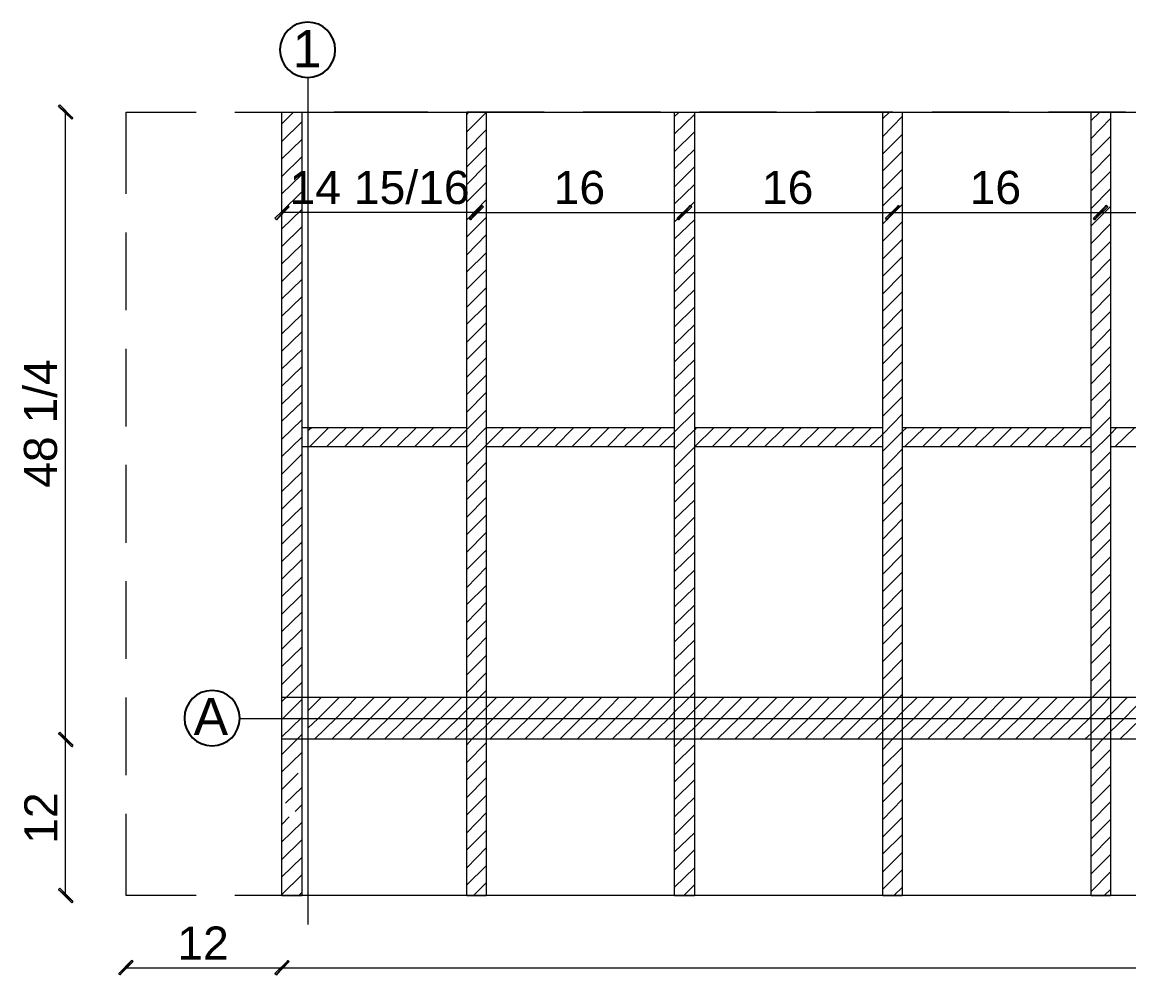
# Model space of a CAD drawing. Header units: millimetres. Extents: x 2124 to 4027, y 208 to 1400.
# Drawn here: x 3163.1 to 3248.3, y 275.1 to 348.5 of the extents above; entities that cross this region are included whole.
import ezdxf

# ---------------------------------------------------------------- set-up
doc = ezdxf.new("R2010")
doc.units = ezdxf.units.MM
for name, color, linetype, lineweight in [('Drawing & Figure_Pen_No__1', 7, 'Continuous', 13), ('Drawing & Figure_Pen_No__142', 8, 'Continuous', 13), ('Drawing & Figure_Pen_No__41', 7, 'Continuous', 25)]:
    doc.layers.add(name, color=color, linetype=linetype, lineweight=lineweight)
doc.layers.add('Drawing & Figure_Pen_No__161', color=7, linetype='Continuous', lineweight=13, true_color=0x6a6a6a)
doc.styles.add('GENERATED_STYLE_1', font='arial.ttf')
doc.styles.add('GENERATED_STYLE_3', font='ARIALUNI.TTF')

msp = doc.modelspace()

# ---------------------------------------------------------------- hatches: boundary and pattern name
at = {"layer": 'Drawing & Figure_Pen_No__1', "linetype": 'Continuous', "lineweight": 0, "true_color": 0x000000}
for points in [[(3167.00771, 341.10118), (3166.03031, 342.11767), (3165.91303, 342.00038)], [(3166.92952, 341.02298), (3167.00771, 341.10118), (3165.91303, 342.00038)], [(3183.58438, 334.37668), (3182.56788, 333.39928), (3182.68517, 333.28199)], [(3183.66257, 334.25939), (3183.58438, 334.37668), (3182.68517, 333.28199)], [(3197.54162, 333.39928), (3197.61981, 333.28199), (3198.51901, 334.37668)], [(3198.51901, 334.37668), (3197.54162, 333.39928), (3197.61981, 333.28199)], [(3197.61981, 333.28199), (3198.6363, 334.25939), (3198.51901, 334.37668)], [(3198.6363, 334.25939), (3198.51901, 334.37668), (3197.61981, 333.28199)], [(3213.53184, 333.39928), (3213.64913, 333.28199), (3214.54834, 334.37668)], [(3214.54834, 334.37668), (3213.53184, 333.39928), (3213.64913, 333.28199)], [(3213.64913, 333.28199), (3214.66562, 334.25939), (3214.54834, 334.37668)], [(3214.66562, 334.25939), (3214.54834, 334.37668), (3213.64913, 333.28199)], [(3229.56116, 333.39928), (3229.67845, 333.28199), (3230.57766, 334.37668)], [(3230.57766, 334.37668), (3229.56116, 333.39928), (3229.67845, 333.28199)], [(3229.67845, 333.28199), (3230.65585, 334.25939), (3230.57766, 334.37668)], [(3230.65585, 334.25939), (3230.57766, 334.37668), (3229.67845, 333.28199)], [(3245.59049, 333.39928), (3245.66868, 333.28199), (3246.56788, 334.37668)], [(3246.56788, 334.37668), (3245.59049, 333.39928), (3245.66868, 333.28199)], [(3245.66868, 333.28199), (3246.68517, 334.25939), (3246.56788, 334.37668)], [(3246.68517, 334.25939), (3246.56788, 334.37668), (3245.66868, 333.28199)], [(3167.00771, 292.81773), (3166.03031, 293.83422), (3165.91303, 293.71694)], [(3166.03031, 293.83422), (3165.91303, 293.71694), (3167.00771, 292.81773)], [(3166.92952, 292.70044), (3167.00771, 292.81773), (3165.91303, 293.71694)], [(3165.91303, 293.71694), (3166.92952, 292.70044), (3167.00771, 292.81773)], [(3166.03031, 281.83178), (3165.91303, 281.71449), (3167.00771, 280.81529)], [(3165.91303, 281.71449), (3166.92952, 280.698), (3167.00771, 280.81529)], [(3171.54284, 276.24107), (3170.56544, 275.26367), (3170.64363, 275.14638)], [(3171.66012, 276.16287), (3171.54284, 276.24107), (3170.64363, 275.14638)], [(3182.56788, 275.26367), (3182.68517, 275.14638), (3183.58438, 276.24107)], [(3183.58438, 276.24107), (3182.56788, 275.26367), (3182.68517, 275.14638)], [(3182.68517, 275.14638), (3183.66257, 276.16287), (3183.58438, 276.24107)], [(3183.66257, 276.16287), (3183.58438, 276.24107), (3182.68517, 275.14638)]]:
    msp.add_hatch(color=18, dxfattribs=at).paths.add_polyline_path(points)

# ---------------------------------------------------------------- linework, layer by layer
at = {"layer": 'Drawing & Figure_Pen_No__1', "color": 7, "linetype": 'Continuous', "lineweight": 13}
for points in [[(3185.10912, 344.22885), (3185.10912, 279.01687)], [(3166.46037, 293.28688), (3166.46037, 341.57033)], [(3183.11523, 281.24534), (3183.11523, 341.57033), (3184.63997, 341.57033), (3184.63997, 281.24534)], [(3197.34614, 281.24534), (3197.34614, 341.57033), (3198.83178, 341.57033), (3198.83178, 281.24534)], [(3213.33636, 281.24534), (3213.33636, 341.57033), (3214.8611, 341.57033), (3214.8611, 281.24534)], [(3229.36568, 281.24534), (3229.36568, 341.57033), (3230.85133, 341.57033), (3230.85133, 281.24534)], [(3245.39501, 281.24534), (3245.39501, 341.57033), (3246.88065, 341.57033), (3246.88065, 281.24534)], [(3198.08896, 333.82934), (3183.11523, 333.82934)], [(3198.08896, 333.82934), (3214.07918, 333.82934)], [(3214.07918, 333.82934), (3230.10851, 333.82934)], [(3230.10851, 333.82934), (3246.13783, 333.82934)], [(3246.13783, 333.82934), (3262.12805, 333.82934)], [(3184.63997, 317.29177), (3197.34614, 317.29177)], [(3198.83178, 317.29177), (3213.33636, 317.29177)], [(3214.8611, 317.29177), (3229.36568, 317.29177)], [(3230.85133, 317.29177), (3245.39501, 317.29177)], [(3246.88065, 317.29177), (3261.38523, 317.29177)], [(3197.34614, 315.80612), (3184.63997, 315.80612)], [(3213.33636, 315.80612), (3198.83178, 315.80612)], [(3229.36568, 315.80612), (3214.8611, 315.80612)], [(3245.39501, 315.80612), (3230.85133, 315.80612)], [(3261.38523, 315.80612), (3246.88065, 315.80612)], [(3183.11523, 309.78535), (3183.11523, 311.271)], [(3179.87027, 294.88981), (3326.16715, 294.88981)], [(3166.46037, 281.24534), (3166.46037, 293.28688)], [(3183.11523, 281.24534), (3183.11523, 293.28688)], [(3183.11523, 281.24534), (3184.63997, 281.24534)], [(3197.34614, 281.24534), (3198.83178, 281.24534)], [(3197.34614, 281.24534), (3198.83178, 281.24534)], [(3213.33636, 281.24534), (3214.8611, 281.24534)], [(3229.36568, 281.24534), (3230.85133, 281.24534)], [(3245.39501, 281.24534), (3246.88065, 281.24534)], [(3171.11278, 275.69372), (3183.11523, 275.69372)], [(3183.11523, 275.69372), (3325.03337, 275.69372)]]:
    msp.add_lwpolyline(points, dxfattribs=at)
for points in [[(3167.00771, 341.10118), (3165.91303, 342.00038), (3166.03031, 342.11767)], [(3166.92952, 341.02298), (3167.00771, 341.10118), (3165.91303, 342.00038)], [(3183.11523, 341.57033), (3325.03337, 341.57033), (3325.03337, 281.24534), (3183.11523, 281.24534)], [(3183.58438, 334.37668), (3182.68517, 333.28199), (3182.56788, 333.39928)], [(3183.66257, 334.25939), (3183.58438, 334.37668), (3182.68517, 333.28199)], [(3197.54162, 333.39928), (3197.61981, 333.28199), (3198.51901, 334.37668)], [(3198.51901, 334.37668), (3197.61981, 333.28199), (3197.54162, 333.39928)], [(3197.61981, 333.28199), (3198.51901, 334.37668), (3198.6363, 334.25939)], [(3198.6363, 334.25939), (3198.51901, 334.37668), (3197.61981, 333.28199)], [(3213.53184, 333.39928), (3213.64913, 333.28199), (3214.54834, 334.37668)], [(3214.54834, 334.37668), (3213.64913, 333.28199), (3213.53184, 333.39928)], [(3213.64913, 333.28199), (3214.54834, 334.37668), (3214.66562, 334.25939)], [(3214.66562, 334.25939), (3214.54834, 334.37668), (3213.64913, 333.28199)], [(3229.56116, 333.39928), (3229.67845, 333.28199), (3230.57766, 334.37668)], [(3230.57766, 334.37668), (3229.67845, 333.28199), (3229.56116, 333.39928)], [(3229.67845, 333.28199), (3230.57766, 334.37668), (3230.65585, 334.25939)], [(3230.65585, 334.25939), (3230.57766, 334.37668), (3229.67845, 333.28199)], [(3245.59049, 333.39928), (3245.66868, 333.28199), (3246.56788, 334.37668)], [(3246.56788, 334.37668), (3245.66868, 333.28199), (3245.59049, 333.39928)], [(3245.66868, 333.28199), (3246.56788, 334.37668), (3246.68517, 334.25939)], [(3246.68517, 334.25939), (3246.56788, 334.37668), (3245.66868, 333.28199)], [(3183.11523, 296.53184), (3325.03337, 296.53184), (3325.03337, 293.28688), (3183.11523, 293.28688)], [(3167.00771, 292.81773), (3165.91303, 293.71694), (3166.03031, 293.83422)], [(3166.03031, 293.83422), (3165.91303, 293.71694), (3167.00771, 292.81773)], [(3166.92952, 292.70044), (3167.00771, 292.81773), (3165.91303, 293.71694)], [(3165.91303, 293.71694), (3167.00771, 292.81773), (3166.92952, 292.70044)], [(3166.03031, 281.83178), (3165.91303, 281.71449), (3167.00771, 280.81529)], [(3165.91303, 281.71449), (3167.00771, 280.81529), (3166.92952, 280.698)], [(3171.54284, 276.24107), (3170.64363, 275.14638), (3170.56544, 275.26367)], [(3171.66012, 276.16287), (3171.54284, 276.24107), (3170.64363, 275.14638)], [(3182.56788, 275.26367), (3182.68517, 275.14638), (3183.58438, 276.24107)], [(3183.58438, 276.24107), (3182.68517, 275.14638), (3182.56788, 275.26367)], [(3182.68517, 275.14638), (3183.58438, 276.24107), (3183.66257, 276.16287)], [(3183.66257, 276.16287), (3183.58438, 276.24107), (3182.68517, 275.14638)]]:
    msp.add_lwpolyline(points, close=True, dxfattribs=at)
at = {"layer": 'Drawing & Figure_Pen_No__142', "color": 8, "linetype": 'Continuous', "lineweight": 13}
for points in [[(3183.11523, 340.67112), (3184.01443, 341.57033)], [(3183.11523, 339.30276), (3184.63997, 340.8275)], [(3197.34614, 341.37485), (3197.50252, 341.57033)], [(3197.34614, 340.04559), (3198.83178, 341.53123)], [(3213.33636, 341.21846), (3213.68823, 341.57033)], [(3213.33636, 339.8892), (3214.8611, 341.37485)], [(3229.36568, 341.06208), (3229.87393, 341.57033)], [(3229.36568, 339.69372), (3230.85133, 341.21846)], [(3245.39501, 340.9057), (3246.05964, 341.57033)], [(3245.39501, 339.53734), (3246.88065, 341.06208)], [(3197.34614, 338.67723), (3198.83178, 340.20197)], [(3213.33636, 338.52085), (3214.8611, 340.04559)], [(3183.11523, 337.9735), (3184.63997, 339.45915)], [(3229.36568, 338.36446), (3230.85133, 339.85011)], [(3245.39501, 338.20808), (3246.88065, 339.69372)], [(3197.34614, 337.34797), (3198.83178, 338.83361)], [(3213.33636, 337.19158), (3214.8611, 338.67723)], [(3229.36568, 337.0352), (3230.85133, 338.52085)], [(3245.39501, 336.83972), (3246.88065, 338.36446)], [(3183.11523, 336.60515), (3184.63997, 338.12989)], [(3197.34614, 335.97961), (3198.83178, 337.50435)], [(3183.11523, 335.27589), (3184.63997, 336.76153)], [(3213.33636, 335.82323), (3214.8611, 337.34797)], [(3229.36568, 335.66684), (3230.85133, 337.15249)], [(3245.39501, 335.51046), (3246.88065, 336.99611)], [(3197.34614, 334.65035), (3198.83178, 336.136)], [(3213.33636, 334.49397), (3214.8611, 335.97961)], [(3229.36568, 334.33758), (3230.85133, 335.82323)], [(3245.39501, 334.1421), (3246.88065, 335.66684)], [(3183.11523, 333.90753), (3184.63997, 335.43227)], [(3197.34614, 333.28199), (3198.83178, 334.80673)], [(3183.11523, 332.57827), (3184.63997, 334.06391)], [(3213.33636, 333.12561), (3214.8611, 334.65035)], [(3229.36568, 332.96923), (3230.85133, 334.45487)], [(3245.39501, 332.81284), (3246.88065, 334.29849)], [(3197.34614, 331.95273), (3198.83178, 333.43838)], [(3213.33636, 331.79635), (3214.8611, 333.28199)], [(3229.36568, 331.63997), (3230.85133, 333.12561)], [(3183.11523, 331.20991), (3184.63997, 332.73465)], [(3245.39501, 331.44449), (3246.88065, 332.96923)], [(3197.34614, 330.58438), (3198.83178, 332.10912)], [(3213.33636, 330.42799), (3214.8611, 331.95273)], [(3229.36568, 330.27161), (3230.85133, 331.75725)], [(3245.39501, 330.11523), (3246.88065, 331.60087)], [(3183.11523, 329.88065), (3184.63997, 331.36629)], [(3197.34614, 329.25512), (3198.83178, 330.74076)], [(3213.33636, 329.09873), (3214.8611, 330.58438)], [(3183.11523, 328.51229), (3184.63997, 330.03703)], [(3229.36568, 328.94235), (3230.85133, 330.42799)], [(3245.39501, 328.74687), (3246.88065, 330.27161)], [(3197.34614, 327.92585), (3198.83178, 329.4115)], [(3213.33636, 327.73038), (3214.8611, 329.25512)], [(3229.36568, 327.57399), (3230.85133, 329.09873)], [(3245.39501, 327.41761), (3246.88065, 328.90325)], [(3183.11523, 327.18303), (3184.63997, 328.66868)], [(3197.34614, 326.5575), (3198.83178, 328.04314)], [(3183.11523, 325.85377), (3184.63997, 327.33942)], [(3213.33636, 326.40111), (3214.8611, 327.88676)], [(3229.36568, 326.24473), (3230.85133, 327.73038)], [(3245.39501, 326.04925), (3246.88065, 327.57399)], [(3197.34614, 325.22824), (3198.83178, 326.71388)], [(3213.33636, 325.03276), (3214.8611, 326.5575)], [(3229.36568, 324.87637), (3230.85133, 326.40111)], [(3183.11523, 324.48541), (3184.63997, 325.97106)], [(3245.39501, 324.71999), (3246.88065, 326.20563)], [(3183.11523, 323.15615), (3184.63997, 324.6418)], [(3197.34614, 323.85988), (3198.83178, 325.34552)], [(3213.33636, 323.7035), (3214.8611, 325.18914)], [(3229.36568, 323.54711), (3230.85133, 325.03276)], [(3245.39501, 323.35163), (3246.88065, 324.87637)], [(3197.34614, 322.53062), (3198.83178, 324.01626)], [(3213.33636, 322.33514), (3214.8611, 323.85988)], [(3183.11523, 321.7878), (3184.63997, 323.27344)], [(3229.36568, 322.17876), (3230.85133, 323.7035)], [(3245.39501, 322.02237), (3246.88065, 323.50802)], [(3197.34614, 321.16226), (3198.83178, 322.64791)], [(3213.33636, 321.00588), (3214.8611, 322.49152)], [(3229.36568, 320.8495), (3230.85133, 322.33514)], [(3245.39501, 320.65402), (3246.88065, 322.17876)], [(3183.11523, 320.45854), (3184.63997, 321.94418)], [(3197.34614, 319.833), (3198.83178, 321.31865)], [(3183.11523, 319.09018), (3184.63997, 320.57582)], [(3213.33636, 319.63752), (3214.8611, 321.16226)], [(3229.36568, 319.48114), (3230.85133, 321.00588)], [(3245.39501, 319.32476), (3246.88065, 320.8104)], [(3197.34614, 318.46465), (3198.83178, 319.98939)], [(3213.33636, 318.30826), (3214.8611, 319.79391)], [(3229.36568, 318.15188), (3230.85133, 319.63752)], [(3245.39501, 317.9564), (3246.88065, 319.48114)], [(3183.11523, 317.76092), (3184.63997, 319.24656)], [(3196.01688, 315.80612), (3197.34614, 317.13538), (3198.83178, 318.62103)], [(3183.11523, 316.39256), (3184.63997, 317.87821)], [(3213.33636, 316.9399), (3214.8611, 318.46465)], [(3230.85133, 318.30826), (3229.36568, 316.78352), (3228.34919, 315.80612)], [(3246.88065, 318.11278), (3245.39501, 316.62714), (3244.5349, 315.80612)], [(3185.10912, 317.05719), (3185.38279, 317.29177)], [(3185.2264, 315.80612), (3186.71205, 317.29177)], [(3186.55567, 315.80612), (3188.08041, 317.29177)], [(3187.92402, 315.80612), (3189.40967, 317.29177)], [(3189.25328, 315.80612), (3190.77802, 317.29177)], [(3190.62164, 315.80612), (3192.10728, 317.29177)], [(3191.9509, 315.80612), (3193.47564, 317.29177)], [(3193.31926, 315.80612), (3194.8049, 317.29177)], [(3194.64852, 315.80612), (3196.17326, 317.29177)], [(3197.34614, 315.76703), (3198.83178, 317.29177)], [(3197.34614, 314.43777), (3198.83178, 315.92341), (3200.20014, 317.29177)], [(3200.04375, 315.80612), (3201.5294, 317.29177)], [(3201.41211, 315.80612), (3202.89775, 317.29177)], [(3202.74137, 315.80612), (3204.22702, 317.29177)], [(3204.10973, 315.80612), (3205.59537, 317.29177)], [(3205.43899, 315.80612), (3206.92463, 317.29177)], [(3206.80735, 315.80612), (3208.29299, 317.29177)], [(3208.13661, 315.80612), (3209.62225, 317.29177)], [(3209.46587, 315.80612), (3210.99061, 317.29177)], [(3210.83422, 315.80612), (3212.31987, 317.29177)], [(3212.16348, 315.80612), (3213.33636, 316.9399)], [(3215.01749, 317.29177), (3214.8611, 317.09629), (3213.33636, 315.61064)], [(3214.8611, 315.80612), (3216.38584, 317.29177)], [(3216.22946, 315.80612), (3217.7151, 317.29177)], [(3217.55872, 315.80612), (3219.08346, 317.29177)], [(3218.92708, 315.80612), (3220.41272, 317.29177)], [(3220.25634, 315.80612), (3221.78108, 317.29177)], [(3221.62469, 315.80612), (3223.11034, 317.29177)], [(3222.95396, 315.80612), (3224.4787, 317.29177)], [(3224.32231, 315.80612), (3225.80796, 317.29177)], [(3225.65157, 315.80612), (3227.17631, 317.29177)], [(3227.01993, 315.80612), (3228.50557, 317.29177)], [(3231.20319, 317.29177), (3230.85133, 316.9399), (3229.36568, 315.45426)], [(3231.04681, 315.80612), (3232.57155, 317.29177)], [(3232.41516, 315.80612), (3233.90081, 317.29177)], [(3233.74443, 315.80612), (3235.26917, 317.29177)], [(3235.11278, 315.80612), (3236.59843, 317.29177)], [(3236.44204, 315.80612), (3237.96678, 317.29177)], [(3237.8104, 315.80612), (3239.29604, 317.29177)], [(3239.13966, 315.80612), (3240.6644, 317.29177)], [(3240.50802, 315.80612), (3241.99366, 317.29177)], [(3241.83728, 315.80612), (3243.36202, 317.29177)], [(3243.20563, 315.80612), (3244.69128, 317.29177)], [(3247.3889, 317.29177), (3246.88065, 316.78352), (3245.39501, 315.29788)], [(3247.23251, 315.80612), (3248.75725, 317.29177)], [(3183.11523, 315.0633), (3184.63997, 316.54895)], [(3183.11523, 313.69494), (3184.63997, 315.21968)], [(3213.33636, 314.24229), (3214.8611, 315.76703)], [(3229.36568, 314.0859), (3230.85133, 315.61064)], [(3245.39501, 313.92952), (3246.88065, 315.41516)], [(3197.34614, 313.06941), (3198.83178, 314.59415)], [(3213.33636, 312.91303), (3214.8611, 314.39867)], [(3183.11523, 312.36568), (3184.63997, 313.85133)], [(3229.36568, 312.75664), (3230.85133, 314.24229)], [(3245.39501, 312.60026), (3246.88065, 314.0859)], [(3197.34614, 311.74015), (3198.83178, 313.22579)], [(3213.33636, 311.54467), (3214.8611, 313.06941)], [(3229.36568, 311.38829), (3230.85133, 312.91303)], [(3245.39501, 311.2319), (3246.88065, 312.71755)], [(3183.11523, 310.99733), (3184.63997, 312.52207)], [(3197.34614, 310.37179), (3198.83178, 311.89653)], [(3183.11523, 309.66807), (3184.63997, 311.15371)], [(3213.33636, 310.21541), (3214.8611, 311.70105)], [(3229.36568, 310.05903), (3230.85133, 311.54467)], [(3245.39501, 309.90264), (3246.88065, 311.38829)], [(3197.34614, 309.04253), (3198.83178, 310.52818)], [(3213.33636, 308.84705), (3214.8611, 310.37179)], [(3229.36568, 308.69067), (3230.85133, 310.21541)], [(3183.11523, 308.29971), (3184.63997, 309.82445)], [(3245.39501, 308.53428), (3246.88065, 310.01993)], [(3183.11523, 306.97045), (3184.63997, 308.45609)], [(3197.34614, 307.67417), (3198.83178, 309.19892)], [(3213.33636, 307.51779), (3214.8611, 309.00344)], [(3229.36568, 307.36141), (3230.85133, 308.84705)], [(3245.39501, 307.20502), (3246.88065, 308.69067)], [(3197.34614, 306.34491), (3198.83178, 307.83056)], [(3213.33636, 306.18853), (3214.8611, 307.67417)], [(3183.11523, 305.60209), (3184.63997, 307.12683)], [(3229.36568, 305.99305), (3230.85133, 307.51779)], [(3245.39501, 305.83667), (3246.88065, 307.32231)], [(3197.34614, 304.97656), (3198.83178, 306.5013)], [(3213.33636, 304.82017), (3214.8611, 306.30582)], [(3229.36568, 304.66379), (3230.85133, 306.14943)], [(3245.39501, 304.50741), (3246.88065, 305.99305)], [(3183.11523, 304.27283), (3184.63997, 305.75848)], [(3197.34614, 303.6473), (3198.83178, 305.13294)], [(3183.11523, 302.90447), (3184.63997, 304.42921)], [(3213.33636, 303.49091), (3214.8611, 304.97656)], [(3229.36568, 303.29543), (3230.85133, 304.82017)], [(3245.39501, 303.13905), (3246.88065, 304.66379)], [(3197.34614, 302.27894), (3198.83178, 303.80368)], [(3213.33636, 302.12256), (3214.8611, 303.6082)], [(3229.36568, 301.96617), (3230.85133, 303.45182)], [(3245.39501, 301.80979), (3246.88065, 303.29543)], [(3183.11523, 301.57521), (3184.63997, 303.06086)], [(3197.34614, 300.94968), (3198.83178, 302.43532)], [(3183.11523, 300.20686), (3184.63997, 301.7316)], [(3213.33636, 300.7933), (3214.8611, 302.27894)], [(3229.36568, 300.59782), (3230.85133, 302.12256)], [(3245.39501, 300.44143), (3246.88065, 301.96617)], [(3197.34614, 299.58132), (3198.83178, 301.10606)], [(3213.33636, 299.42494), (3214.8611, 300.91058)], [(3229.36568, 299.26855), (3230.85133, 300.7542)], [(3183.11523, 298.8776), (3184.63997, 300.36324)], [(3245.39501, 299.11217), (3246.88065, 300.59782)], [(3183.11523, 297.50924), (3184.63997, 299.03398)], [(3197.34614, 298.25206), (3198.83178, 299.73771)], [(3213.33636, 298.09568), (3214.8611, 299.58132)], [(3229.36568, 297.9002), (3230.85133, 299.42494)], [(3245.39501, 297.74381), (3246.88065, 299.26855)], [(3197.34614, 296.8837), (3198.83178, 298.40844)], [(3213.33636, 296.72732), (3214.8611, 298.25206)], [(3183.11523, 296.17998), (3184.63997, 297.66562)], [(3229.36568, 296.57094), (3230.85133, 298.05658)], [(3245.39501, 296.41455), (3246.88065, 297.9002)], [(3185.10912, 295.47625), (3186.16471, 296.53184)], [(3185.10912, 294.14699), (3185.89104, 294.88981), (3187.53306, 296.53184)], [(3185.61736, 293.28688), (3187.25939, 294.88981), (3188.86232, 296.53184)], [(3186.94662, 293.28688), (3188.58865, 294.88981), (3190.23068, 296.53184)], [(3188.31498, 293.28688), (3189.91791, 294.88981), (3191.55994, 296.53184)], [(3189.64424, 293.28688), (3191.28627, 294.88981), (3192.9283, 296.53184)], [(3191.0126, 293.28688), (3192.61553, 294.88981), (3194.25756, 296.53184)], [(3192.34186, 293.28688), (3193.98389, 294.88981), (3195.62592, 296.53184)], [(3193.71022, 293.28688), (3195.31315, 294.88981), (3196.95518, 296.53184)], [(3197.34614, 295.55444), (3198.83178, 297.04009)], [(3198.83178, 295.71083), (3199.65279, 296.53184)], [(3198.83178, 294.34247), (3199.37912, 294.88981), (3201.02115, 296.53184)], [(3199.10545, 293.28688), (3200.70838, 294.88981), (3202.35041, 296.53184)], [(3200.43471, 293.28688), (3202.07674, 294.88981), (3203.71877, 296.53184)], [(3201.80307, 293.28688), (3203.406, 294.88981), (3205.04803, 296.53184)], [(3203.13233, 293.28688), (3204.77436, 294.88981), (3206.37729, 296.53184)], [(3204.50069, 293.28688), (3206.10362, 294.88981), (3207.74565, 296.53184)], [(3205.82995, 293.28688), (3207.47198, 294.88981), (3209.07491, 296.53184)], [(3207.1983, 293.28688), (3208.80124, 294.88981), (3210.44326, 296.53184)], [(3208.52757, 293.28688), (3210.16959, 294.88981), (3211.77253, 296.53184)], [(3209.89592, 293.28688), (3211.49885, 294.88981), (3213.14088, 296.53184)], [(3213.33636, 295.39806), (3214.8611, 296.8837)], [(3214.8611, 295.55444), (3215.8385, 296.53184)], [(3214.8611, 294.18609), (3215.56483, 294.88981), (3217.16776, 296.53184)], [(3215.29116, 293.28688), (3216.89409, 294.88981), (3218.53612, 296.53184)], [(3216.62042, 293.28688), (3218.26245, 294.88981), (3219.86538, 296.53184)], [(3217.98877, 293.28688), (3219.59171, 294.88981), (3221.23374, 296.53184)], [(3219.31804, 293.28688), (3220.96006, 294.88981), (3222.563, 296.53184)], [(3220.68639, 293.28688), (3222.28932, 294.88981), (3223.93135, 296.53184)], [(3222.01565, 293.28688), (3223.65768, 294.88981), (3225.26061, 296.53184)], [(3223.38401, 293.28688), (3224.98694, 294.88981), (3226.62897, 296.53184)], [(3224.71327, 293.28688), (3226.3553, 294.88981), (3227.95823, 296.53184)], [(3226.08163, 293.28688), (3227.68456, 294.88981), (3229.32659, 296.53184)], [(3229.36568, 295.20258), (3230.85133, 296.72732)], [(3230.85133, 295.35896), (3232.02421, 296.53184)], [(3230.85133, 294.0297), (3231.75053, 294.88981), (3233.35347, 296.53184)], [(3231.47686, 293.28688), (3233.0798, 294.88981), (3234.72182, 296.53184)], [(3232.80612, 293.28688), (3234.44815, 294.88981), (3236.05108, 296.53184)], [(3234.17448, 293.28688), (3235.77741, 294.88981), (3237.41944, 296.53184)], [(3235.50374, 293.28688), (3237.14577, 294.88981), (3238.7487, 296.53184)], [(3236.8721, 293.28688), (3238.47503, 294.88981), (3240.11706, 296.53184)], [(3238.20136, 293.28688), (3239.84339, 294.88981), (3241.44632, 296.53184)], [(3239.56972, 293.28688), (3241.17265, 294.88981), (3242.81468, 296.53184)], [(3240.89898, 293.28688), (3242.541, 294.88981), (3244.14394, 296.53184)], [(3245.39501, 295.0462), (3246.88065, 296.57094)], [(3246.88065, 295.20258), (3248.20991, 296.53184)], [(3246.88065, 293.87332), (3247.93624, 294.88981), (3249.53917, 296.53184)], [(3247.62347, 293.28688), (3249.2655, 294.88981), (3250.90753, 296.53184)], [(3183.11523, 294.81162), (3184.63997, 296.33636)], [(3198.01077, 294.88981), (3198.83178, 295.71083)], [(3242.22824, 293.28688), (3243.87027, 294.88981), (3245.39501, 296.41455)], [(3183.11523, 293.48236), (3184.63997, 294.96801)], [(3195.03948, 293.28688), (3196.68151, 294.88981), (3197.34614, 295.55444)], [(3197.34614, 294.18609), (3198.01077, 294.88981)], [(3211.22518, 293.28688), (3212.86721, 294.88981), (3213.33636, 295.39806)], [(3213.33636, 294.0297), (3214.19647, 294.88981)], [(3214.19647, 294.88981), (3214.8611, 295.55444)], [(3227.41089, 293.28688), (3229.05292, 294.88981), (3229.36568, 295.20258)], [(3229.36568, 293.87332), (3230.38218, 294.88981)], [(3230.38218, 294.88981), (3230.85133, 295.35896)], [(3243.59659, 293.28688), (3245.23862, 294.88981), (3245.39501, 295.0462)], [(3245.39501, 293.71694), (3246.56788, 294.88981)], [(3246.56788, 294.88981), (3246.88065, 295.20258)], [(3196.40783, 293.28688), (3197.34614, 294.18609)], [(3197.73709, 293.28688), (3198.83178, 294.34247)], [(3212.59354, 293.28688), (3213.33636, 294.0297)], [(3213.9228, 293.28688), (3214.8611, 294.18609)], [(3230.10851, 293.28688), (3230.85133, 294.0297)], [(3183.11523, 292.114), (3184.63997, 293.63874)], [(3197.34614, 292.85683), (3197.73709, 293.28688)], [(3213.33636, 292.70044), (3213.9228, 293.28688)], [(3228.77925, 293.28688), (3229.36568, 293.87332)], [(3229.36568, 292.50496), (3230.10851, 293.28688)], [(3244.92585, 293.28688), (3245.39501, 293.71694)], [(3245.39501, 292.34858), (3246.29421, 293.28688)], [(3246.29421, 293.28688), (3246.88065, 293.87332)], [(3183.11523, 290.78474), (3184.63997, 292.27039)], [(3197.34614, 291.48847), (3198.83178, 293.01321)], [(3213.33636, 291.33209), (3214.8611, 292.85683)], [(3229.36568, 291.1757), (3230.85133, 292.66135)], [(3245.39501, 291.01932), (3246.88065, 292.50496)], [(3197.34614, 290.15921), (3198.83178, 291.64485)], [(3213.33636, 290.00282), (3214.8611, 291.48847)], [(3183.11523, 289.41639), (3184.36629, 290.66746)], [(3229.36568, 289.80735), (3230.85133, 291.33209)], [(3245.39501, 289.65096), (3246.88065, 291.1757)], [(3197.34614, 288.79085), (3198.83178, 290.31559)], [(3213.33636, 288.63447), (3214.8611, 290.15921)], [(3229.36568, 288.47808), (3230.85133, 289.96373)], [(3245.39501, 288.3217), (3246.88065, 289.80735)], [(3183.3889, 288.3608), (3184.63997, 289.57277)], [(3197.34614, 287.46159), (3198.83178, 288.94724)], [(3184.13172, 287.73526), (3184.63997, 288.24351)], [(3213.33636, 287.30521), (3214.8611, 288.79085)], [(3229.36568, 287.10973), (3230.85133, 288.63447)], [(3245.39501, 286.95334), (3246.88065, 288.47808)], [(3183.11523, 286.71877), (3183.66257, 287.30521)], [(3197.34614, 286.09323), (3198.83178, 287.61797)], [(3213.33636, 285.93685), (3214.8611, 287.46159)], [(3229.36568, 285.78047), (3230.85133, 287.26611)], [(3245.39501, 285.62408), (3246.88065, 287.10973)], [(3183.11523, 285.38951), (3184.63997, 286.87515)], [(3197.34614, 284.76397), (3198.83178, 286.24962)], [(3183.11523, 284.02115), (3184.63997, 285.54589)], [(3213.33636, 284.60759), (3214.8611, 286.09323)], [(3229.36568, 284.45121), (3230.85133, 285.93685)], [(3245.39501, 284.25573), (3246.88065, 285.78047)], [(3197.34614, 283.39562), (3198.83178, 284.92036)], [(3213.33636, 283.23923), (3214.8611, 284.76397)], [(3229.36568, 283.08285), (3230.85133, 284.56849)], [(3183.11523, 282.69189), (3184.63997, 284.17753)], [(3245.39501, 282.92647), (3246.88065, 284.41211)], [(3183.11523, 281.32353), (3184.63997, 282.84827)], [(3197.34614, 282.06636), (3198.83178, 283.552)], [(3213.33636, 281.90997), (3214.8611, 283.39562)], [(3229.36568, 281.75359), (3230.85133, 283.23923)], [(3245.39501, 281.55811), (3246.88065, 283.08285)], [(3197.85438, 281.24534), (3198.83178, 282.22274)], [(3214.04009, 281.24534), (3214.8611, 282.06636)], [(3184.40539, 281.24534), (3184.63997, 281.47992)], [(3230.22579, 281.24534), (3230.85133, 281.87088)], [(3246.4115, 281.24534), (3246.88065, 281.71449)]]:
    msp.add_lwpolyline(points, dxfattribs=at)
at = {"layer": 'Drawing & Figure_Pen_No__161', "color": 251, "linetype": 'Continuous', "lineweight": 13, "true_color": 0x6a6a6a}
for points in [[(3171.11278, 341.57033), (3176.50802, 341.57033)], [(3171.11278, 335.27589), (3171.11278, 341.57033)], [(3171.11278, 335.27589), (3171.11278, 341.57033)], [(3179.47931, 341.57033), (3185.46098, 341.57033)], [(3194.33575, 341.57033), (3187.1421, 341.57033)], [(3188.43227, 341.57033), (3194.41394, 341.57033)], [(3203.28871, 341.57033), (3197.34614, 341.57033)], [(3197.38523, 341.57033), (3203.32781, 341.57033)], [(3212.24168, 341.57033), (3206.2991, 341.57033)], [(3206.33819, 341.57033), (3212.28077, 341.57033)], [(3221.19464, 341.57033), (3215.25206, 341.57033)], [(3215.29116, 341.57033), (3221.23374, 341.57033)], [(3230.1476, 341.57033), (3224.20502, 341.57033)], [(3224.24412, 341.57033), (3230.1867, 341.57033)], [(3239.10056, 341.57033), (3233.15799, 341.57033)], [(3233.19708, 341.57033), (3239.13966, 341.57033)], [(3248.05353, 341.57033), (3242.11095, 341.57033)], [(3242.15005, 341.57033), (3248.09262, 341.57033)], [(3171.11278, 326.32292), (3171.11278, 332.3046)], [(3171.11278, 326.32292), (3171.11278, 332.3046)], [(3171.11278, 317.36996), (3171.11278, 323.35163)], [(3171.11278, 317.36996), (3171.11278, 323.35163)], [(3171.11278, 308.417), (3171.11278, 314.39867)], [(3171.11278, 308.417), (3171.11278, 314.39867)], [(3171.11278, 299.46403), (3171.11278, 305.44571)], [(3171.11278, 299.46403), (3171.11278, 305.44571)], [(3171.11278, 290.51107), (3171.11278, 296.49275)], [(3171.11278, 290.51107), (3171.11278, 296.49275)], [(3176.50802, 281.24534), (3171.11278, 281.24534), (3171.11278, 287.53978)], [(3176.50802, 281.24534), (3171.11278, 281.24534), (3171.11278, 287.53978)], [(3185.46098, 281.24534), (3179.47931, 281.24534)], [(3185.46098, 281.24534), (3179.47931, 281.24534)], [(3194.41394, 281.24534), (3188.43227, 281.24534)], [(3194.41394, 281.24534), (3188.43227, 281.24534)], [(3203.32781, 281.24534), (3197.38523, 281.24534)], [(3203.32781, 281.24534), (3197.38523, 281.24534)], [(3212.28077, 281.24534), (3206.33819, 281.24534)], [(3212.28077, 281.24534), (3206.33819, 281.24534)], [(3221.23374, 281.24534), (3215.29116, 281.24534)], [(3221.23374, 281.24534), (3215.29116, 281.24534)], [(3230.1867, 281.24534), (3224.24412, 281.24534)], [(3230.1867, 281.24534), (3224.24412, 281.24534)], [(3239.13966, 281.24534), (3233.19708, 281.24534)], [(3239.13966, 281.24534), (3233.19708, 281.24534)], [(3248.09262, 281.24534), (3242.15005, 281.24534)], [(3248.09262, 281.24534), (3242.15005, 281.24534)]]:
    msp.add_lwpolyline(points, dxfattribs=at)
at = {"layer": 'Drawing & Figure_Pen_No__41', "color": 7, "linetype": 'Continuous', "lineweight": 25}
for points in [[(3187.2203, 346.35958, 0.41421356), (3185.08957, 348.4903, 0.41421356), (3182.95884, 346.35958, 0.41421356), (3185.08957, 344.22885, 0.41421356)], [(3179.87027, 294.90936, 0.41421356), (3177.73954, 297.04009, 0.41421356), (3175.60881, 294.90936, 0.41421356), (3177.73954, 292.77863, 0.41421356)]]:
    msp.add_lwpolyline(points, format="xyb", close=True, dxfattribs=at)

# ---------------------------------------------------------------- texts
at = {"layer": 'Drawing & Figure_Pen_No__1', "color": 7, "linetype": 'Continuous', "lineweight": 13, "attachment_point": 7}
for s, insert, char_height, style in [('\\A1;{\\pql;\\fArial Unicode MS|b0|i0|c0|p34;1}', (3183.93624, 345.01078), 2.8628402, 'GENERATED_STYLE_3'), ('\\A1;{\\pql;\\fArial|b0|i0|c0|p34;14 15/16}', (3183.70166, 334.45203), 2.5492201, 'GENERATED_STYLE_1'), ('\\A1;{\\pql;\\fArial|b0|i0|c0|p34;16}', (3204.03154, 334.45203), 2.5492201, 'GENERATED_STYLE_1'), ('\\A1;{\\pql;\\fArial|b0|i0|c0|p34;16}', (3220.06086, 334.45203), 2.5492201, 'GENERATED_STYLE_1'), ('\\A1;{\\pql;\\fArial|b0|i0|c0|p34;16}', (3236.05108, 334.45203), 2.5492201, 'GENERATED_STYLE_1'), ('\\A1;{\\pql;\\fArial Unicode MS|b0|i0|c0|p34;A}', (3176.31254, 293.59966), 2.8628402, 'GENERATED_STYLE_3'), ('\\A1;{\\pql;\\fArial|b0|i0|c0|p34;12}', (3175.06147, 276.31928), 2.5492201, 'GENERATED_STYLE_1')]:
    msp.add_mtext(s, dxfattribs=dict(at, insert=insert, char_height=char_height, style=style))
at = {"layer": 'Drawing & Figure_Pen_No__1', "color": 7, "linetype": 'Continuous', "lineweight": 13, "char_height": 2.5492201, "attachment_point": 7, "rotation": 90, "style": 'GENERATED_STYLE_1'}
for s, insert in [('\\A1;{\\pql;\\fArial|b0|i0|c0|p34;48 1/4}', (3165.83767, 312.63936)), ('\\A1;{\\pql;\\fArial|b0|i0|c0|p34;12}', (3165.83482, 285.23312))]:
    msp.add_mtext(s, dxfattribs=dict(at, insert=insert))

doc.saveas('drawing.dxf')
